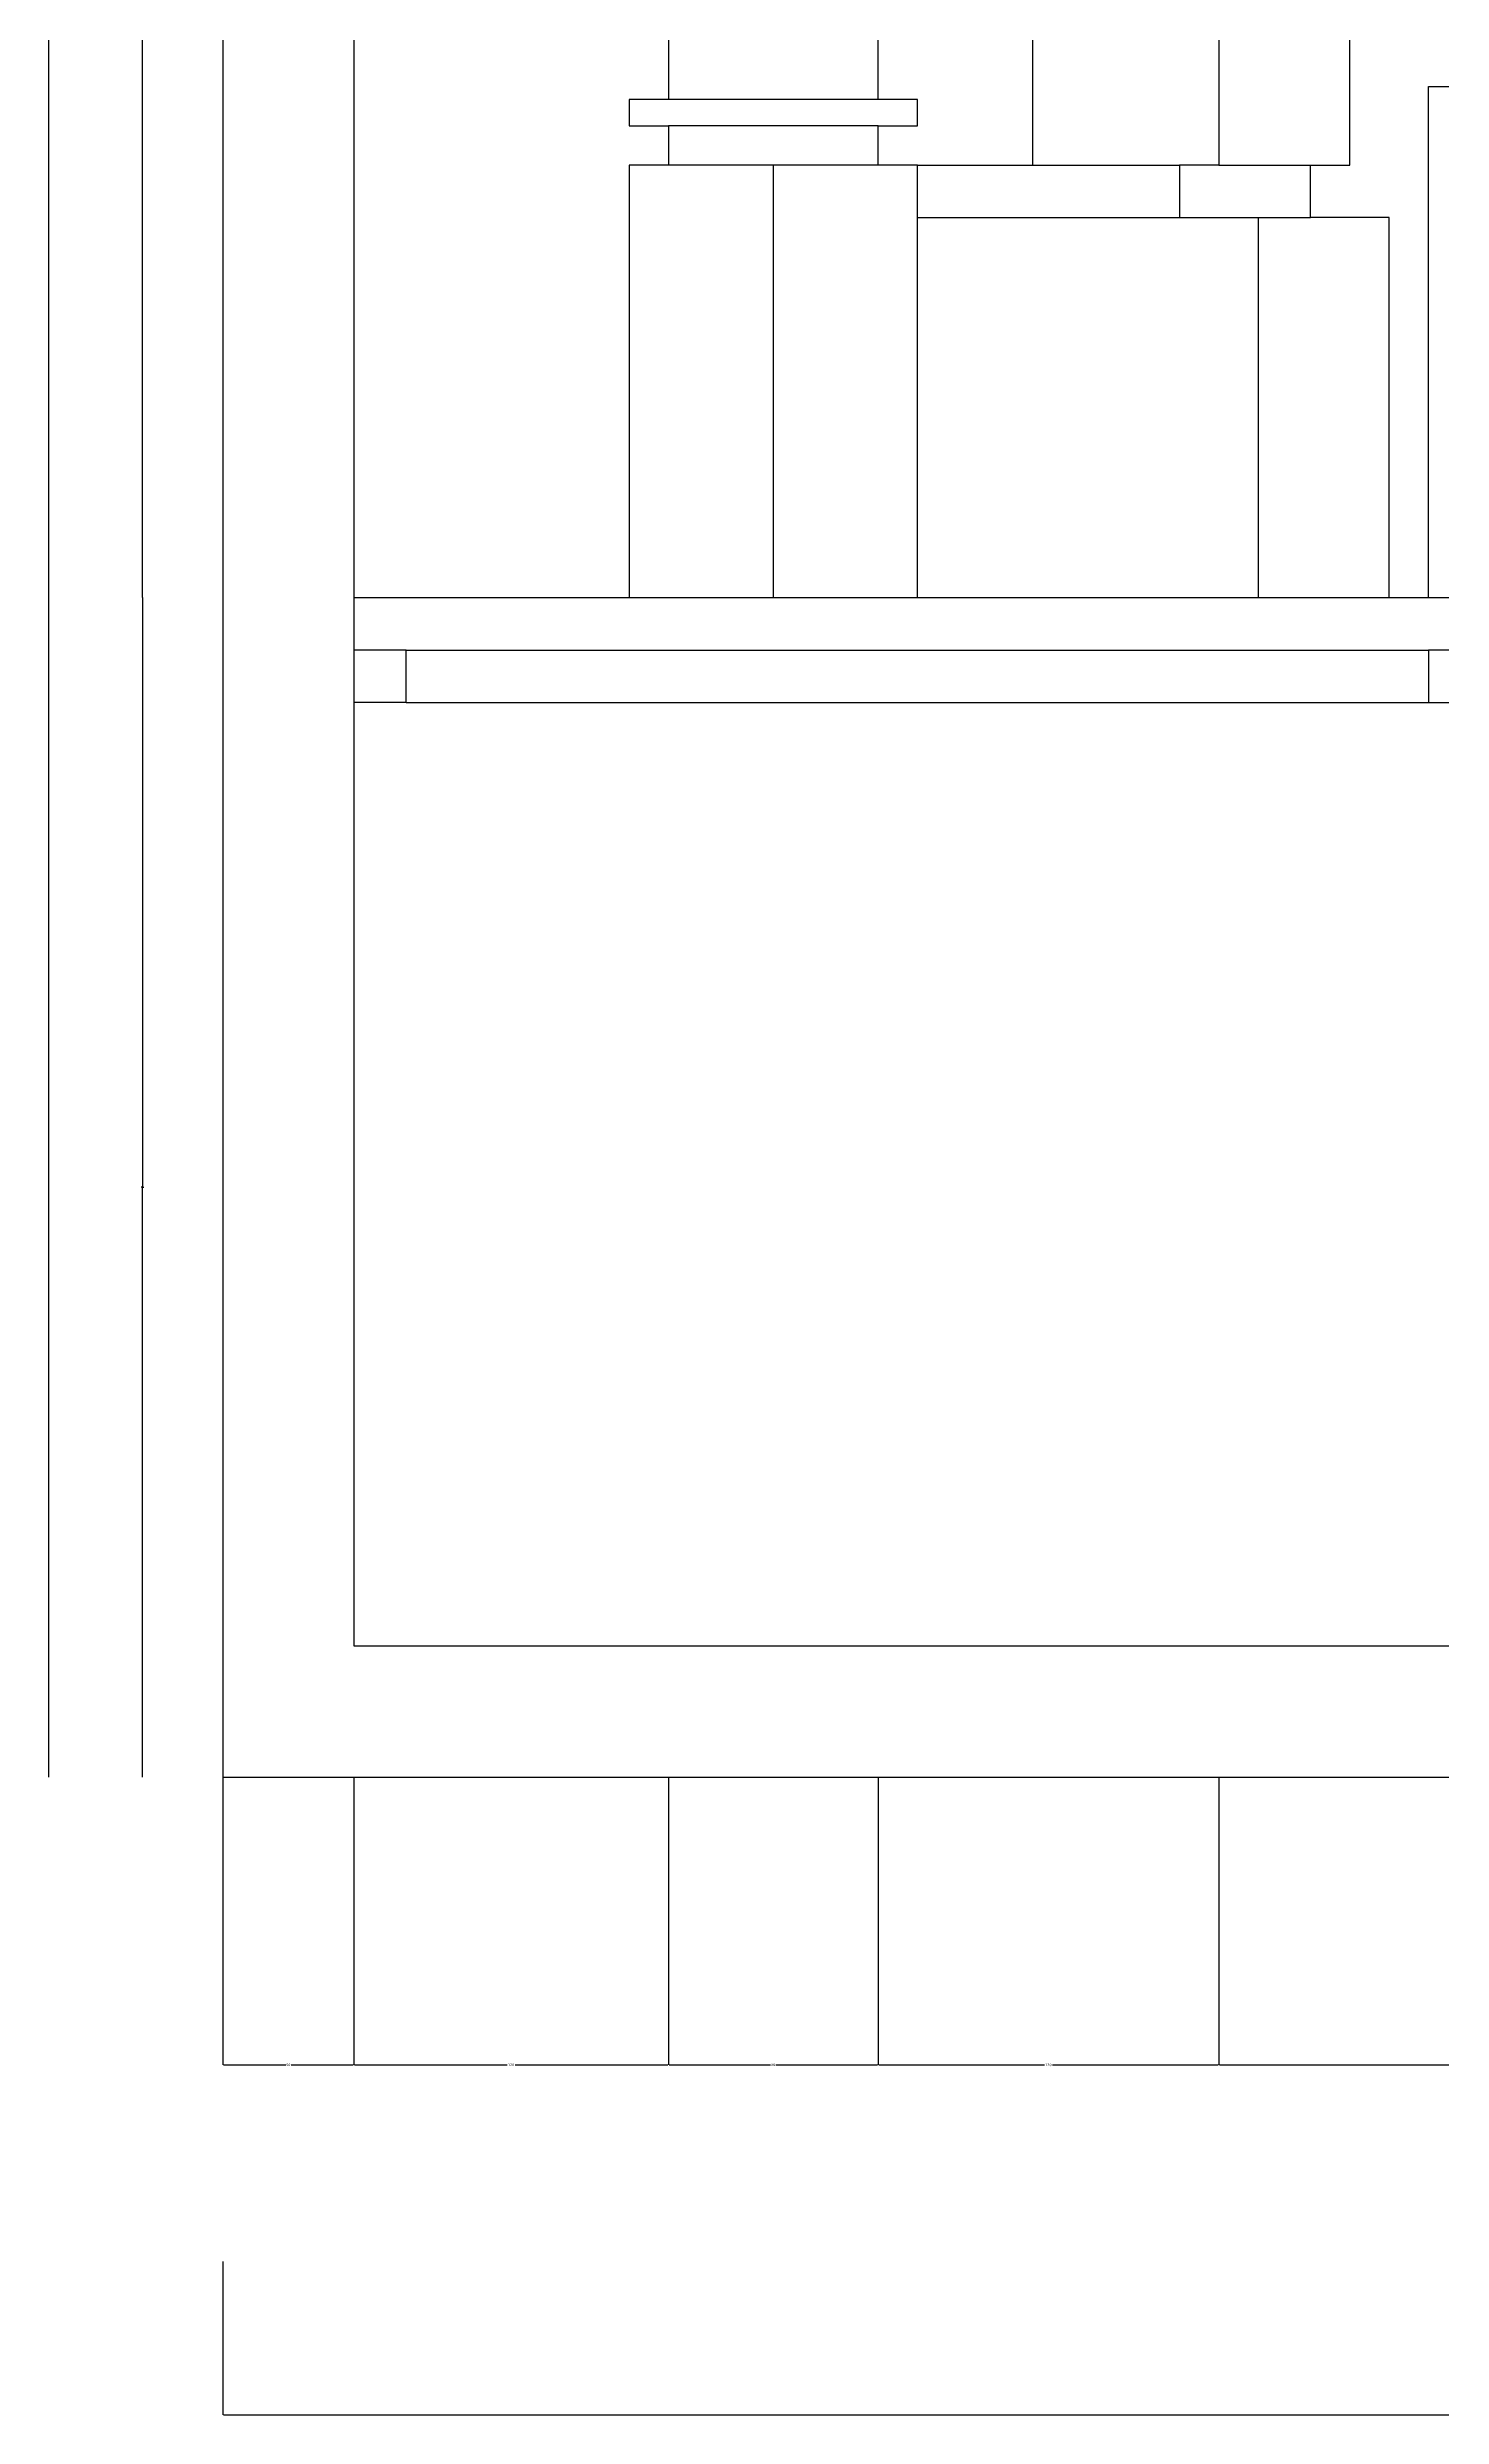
# Model space of a CAD drawing. Header units: metres. Extents: x 53 to 5323, y 88 to 7028.
# Drawn here: x 297 to 829, y 2456 to 3360 of the extents above; entities that cross this region are included whole.
import ezdxf

# ---------------------------------------------------------------- set-up
doc = ezdxf.new("R2010")
doc.units = ezdxf.units.M
for name, color, linetype in [('3', 3, 'Continuous'), ('4', 4, 'Continuous'), ('7', 7, 'Continuous'), ('DIM', 3, 'Continuous')]:
    doc.layers.add(name, color=color, linetype=linetype)
doc.dimstyles.get("Standard").update_dxf_attribs({"dimtxt": 2.5, "dimasz": 2.5, "dimexe": 1.25, "dimexo": 0.625, "dimtad": 1, "dimcen": 2.5, "dimazin": 3, "dimtfac": 1, "dimtmove": 0, "dimatfit": 3})

# ---------------------------------------------------------------- blocks, each defined once
blk = doc.blocks.new('*D6')
for p, q in [((333.69, 5150.48), (333.69, 4150.48)), ((333.44, 4150.48), (333.19, 4150.48)), ((333.69, 3150.48), (333.69, 4150.48)), ((333.69, 4150.48), (333.69, 4150.48)), ((333.94, 4150.48), (334.19, 4150.48))]:
    blk.add_line(p, q)
at = {"layer": 'Defpoints'}
for p in [(333.69, 5150.48), (333.69, 4150.48), (333.69, 3150.48)]:
    blk.add_point(p, dxfattribs=at)
at = {"layer": 'DIM', "insert": (333.69, 4151.605), "char_height": 1, "attachment_point": 5}
blk.add_mtext('0', dxfattribs=at)
blk = doc.blocks.new('*D7')
for p, q in [((297.85, 6610.81), (297.85, 4655.65)), ((297.6, 4655.65), (297.35, 4655.65)), ((297.85, 2700.48), (297.85, 4655.65)), ((297.85, 4655.65), (297.85, 4655.65)), ((298.1, 4655.65), (298.35, 4655.65))]:
    blk.add_line(p, q)
at = {"layer": 'Defpoints'}
for p in [(297.85, 6610.81), (297.85, 4655.65), (297.85, 2700.48)]:
    blk.add_point(p, dxfattribs=at)
at = {"layer": 'DIM', "insert": (297.85, 4656.775), "char_height": 1, "attachment_point": 5}
blk.add_mtext('0', dxfattribs=at)
blk = doc.blocks.new('*D8')
for p, q in [((414.3, 2700.48), (414.3, 2590.65)), ((534.3, 2700.48), (534.3, 2590.65)), ((414.55, 2590.65), (472.8, 2590.65)), ((475.8, 2590.65), (534.05, 2590.65))]:
    blk.add_line(p, q)
at = {"layer": 'Defpoints'}
for p in [(414.3, 2700.48), (534.3, 2700.48), (414.3, 2590.65)]:
    blk.add_point(p, dxfattribs=at)
at = {"layer": 'DIM', "insert": (474.3, 2590.65), "char_height": 1, "attachment_point": 5}
blk.add_mtext('120', dxfattribs=at)
blk = doc.blocks.new('*D9')
for p, q in [((364.3, 2700.48), (364.3, 2590.65)), ((414.3, 2700.48), (414.3, 2590.65)), ((364.55, 2590.65), (388.3, 2590.65)), ((390.3, 2590.65), (414.05, 2590.65))]:
    blk.add_line(p, q)
at = {"layer": 'Defpoints'}
for p in [(364.3, 2700.48), (414.3, 2700.48), (364.3, 2590.65)]:
    blk.add_point(p, dxfattribs=at)
at = {"layer": 'DIM', "insert": (389.3, 2590.65), "char_height": 1, "attachment_point": 5}
blk.add_mtext('50', dxfattribs=at)
blk = doc.blocks.new('*D17')
for p, q in [((364.3, 2515.65), (364.3, 2457.09)), ((2864.3, 2515.65), (2864.3, 2457.09)), ((364.55, 2457.09), (1612.3, 2457.09)), ((1616.3, 2457.09), (2864.05, 2457.09))]:
    blk.add_line(p, q)
at = {"layer": 'Defpoints'}
for p in [(364.3, 2515.65), (2864.3, 2515.65), (364.3, 2457.09)]:
    blk.add_point(p, dxfattribs=at)
at = {"layer": 'DIM', "insert": (1614.3, 2457.09), "char_height": 1, "attachment_point": 5}
blk.add_mtext('2500', dxfattribs=at)
blk = doc.blocks.new('*D19')
for p, q in [((333.69, 3150.48), (333.69, 2925.48)), ((333.44, 2925.48), (333.19, 2925.48)), ((333.69, 2700.48), (333.69, 2925.48)), ((333.69, 2925.48), (333.69, 2925.48)), ((333.94, 2925.48), (334.19, 2925.48))]:
    blk.add_line(p, q)
at = {"layer": 'Defpoints'}
for p in [(333.69, 3150.48), (333.69, 2925.48), (333.69, 2700.48)]:
    blk.add_point(p, dxfattribs=at)
at = {"layer": 'DIM', "insert": (333.69, 2926.605), "char_height": 1, "attachment_point": 5}
blk.add_mtext('0', dxfattribs=at)
blk = doc.blocks.new('*D38')
for p, q in [((614.3, 2700.48), (614.3, 2590.65)), ((744.3, 2700.48), (744.3, 2590.65)), ((614.55, 2590.65), (677.8, 2590.65)), ((680.8, 2590.65), (744.05, 2590.65))]:
    blk.add_line(p, q)
at = {"layer": 'Defpoints'}
for p in [(614.3, 2700.48), (744.3, 2700.48), (614.3, 2590.65)]:
    blk.add_point(p, dxfattribs=at)
at = {"layer": 'DIM', "insert": (679.3, 2590.65), "char_height": 1, "attachment_point": 5}
blk.add_mtext('130', dxfattribs=at)
blk = doc.blocks.new('*D39')
for p, q in [((534.3, 2700.48), (534.3, 2590.65)), ((614.3, 2700.48), (614.3, 2590.65)), ((534.55, 2590.65), (573.3, 2590.65)), ((575.3, 2590.65), (614.05, 2590.65))]:
    blk.add_line(p, q)
at = {"layer": 'Defpoints'}
for p in [(534.3, 2700.48), (614.3, 2700.48), (534.3, 2590.65)]:
    blk.add_point(p, dxfattribs=at)
at = {"layer": 'DIM', "insert": (574.3, 2590.65), "char_height": 1, "attachment_point": 5}
blk.add_mtext('80', dxfattribs=at)
blk = doc.blocks.new('*D40')
for p, q in [((744.3, 2700.48), (744.3, 2590.65)), ((1284.3, 2700.48), (1284.3, 2590.65)), ((744.55, 2590.65), (1012.8, 2590.65)), ((1015.8, 2590.65), (1284.05, 2590.65))]:
    blk.add_line(p, q)
at = {"layer": 'Defpoints'}
for p in [(744.3, 2700.48), (1284.3, 2700.48), (744.3, 2590.65)]:
    blk.add_point(p, dxfattribs=at)
at = {"layer": 'DIM', "insert": (1014.3, 2590.65), "char_height": 1, "attachment_point": 5}
blk.add_mtext('540', dxfattribs=at)

msp = doc.modelspace()

# ---------------------------------------------------------------- linework, layer by layer
at = {"layer": '3'}
for p, q in [((614.3, 3340.48), (534.3, 3340.48)), ((614.3, 3330.48), (534.3, 3330.48)), ((614.3, 3315.48), (534.3, 3315.48)), ((574.3, 3315.48), (574.3, 3150.48)), ((629.3, 3315.48), (729.3, 3315.48)), ((744.3, 3315.48), (779.3, 3315.48)), ((629.3, 3295.48), (729.3, 3295.48)), ((759.3, 3295.48), (779.3, 3295.48)), ((434.3, 3130.48), (824.3, 3130.48)), ((434.3, 3110.48), (824.3, 3110.48))]:
    msp.add_line(p, q, dxfattribs=at)
at = {"layer": '4'}
for p, q in [((434.3, 3130.48), (414.3, 3130.48)), ((434.3, 3110.48), (434.3, 3130.48)), ((434.3, 3110.48), (414.3, 3110.48))]:
    msp.add_line(p, q, dxfattribs=at)
for points in [[(364.3, 2700.48), (2864.3, 2700.48), (2864.3, 5290.38, 0.28), (1614.3, 6610.81, 0.28), (364.3, 5290.38), (364.3, 2700.48)], [(414.3, 2750.48), (2814.3, 2750.48), (2814.3, 5284.95, 0.27), (1614.3, 6558.8, 0.27), (414.3, 5284.95), (414.3, 2750.48)]]:
    msp.add_lwpolyline(points, format="xyb", close=True, dxfattribs=at)
msp.add_lwpolyline([(809.3, 3150.48), (809.3, 3295.48), (779.3, 3295.48), (779.3, 3315.48), (794.3, 3315.48), (794.3, 5159.07, -0.28), (935.23, 5263.5, -0.12), (869.59, 5304.58, -0.29), (837.6, 5380.51, -0.14), (1014.3, 5580.95, -0.13), (1190.72, 5381.09, -0.29), (1158.83, 5304.58, -0.12), (1093.37, 5263.5, -0.28), (1234.3, 5159.07), (1234.3, 2750.48)], format="xyb", dxfattribs=at)
for points in [[(744.3, 5299.71), (744.3, 3315.48), (729.3, 3315.48), (729.3, 3295.48), (759.3, 3295.48), (759.3, 3150.48)], [(414.3, 3150.48), (844.3, 3150.48), (844.3, 3130.48), (824.3, 3130.48), (824.3, 3110.48), (844.3, 3110.48), (844.3, 2750.48)]]:
    msp.add_lwpolyline(points, dxfattribs=at)
at = {"layer": '7'}
for p, q in [((673.15, 5250.48), (673.15, 3315.48)), ((824.3, 3345.48), (1204.3, 3345.48)), ((824.3, 3150.48), (824.3, 3345.48))]:
    msp.add_line(p, q, dxfattribs=at)
msp.add_lwpolyline([(534.3, 5271.56), (534.3, 3400.48), (544.3, 3400.48), (544.3, 3380.48), (534.3, 3380.48), (534.3, 3340.48), (519.3, 3340.48), (519.3, 3330.48), (534.3, 3330.48), (534.3, 3315.48), (519.3, 3315.48), (519.3, 3150.48)], dxfattribs=at)
msp.add_lwpolyline([(629.3, 3150.48), (629.3, 3315.48), (614.3, 3315.48), (614.3, 3330.48), (629.3, 3330.48), (629.3, 3340.48), (614.3, 3340.48), (614.3, 3380.48), (604.3, 3380.48), (604.3, 3400.48), (614.3, 3400.48), (614.3, 5262.35, -0.26)], format="xyb", dxfattribs=at)

# ---------------------------------------------------------------- dimensions: what is measured, and where the dimension line sits
at = {"layer": 'DIM'}
for base, p1, p2, picture, middle in [((297.85, 4655.65), (297.85, 6610.81), (297.85, 2700.48), '*D7', (297.85, 4656.775)), ((333.69, 4150.48), (333.69, 5150.48), (333.69, 3150.48), '*D6', (333.69, 4151.605)), ((333.69, 2925.48), (333.69, 3150.48), (333.69, 2700.48), '*D19', (333.69, 2926.605)), ((364.3, 2590.65), (364.3, 2700.48), (414.3, 2700.48), '*D9', (389.3, 2590.65)), ((414.3, 2590.65), (414.3, 2700.48), (534.3, 2700.48), '*D8', (474.3, 2590.65)), ((534.3, 2590.65), (534.3, 2700.48), (614.3, 2700.48), '*D39', (574.3, 2590.65)), ((614.3, 2590.65), (614.3, 2700.48), (744.3, 2700.48), '*D38', (679.3, 2590.65)), ((744.3, 2590.65), (744.3, 2700.48), (1284.3, 2700.48), '*D40', (1014.3, 2590.65)), ((364.3, 2457.09), (364.3, 2515.65), (2864.3, 2515.65), '*D17', (1614.3, 2457.09))]:
    dim = msp.add_linear_dim(base=base, p1=p1, p2=p2, dimstyle='Standard', dxfattribs=at)
    dim.commit()
    dim.dimension.update_dxf_attribs({"geometry": picture, "text_midpoint": middle})

doc.saveas('drawing.dxf')
